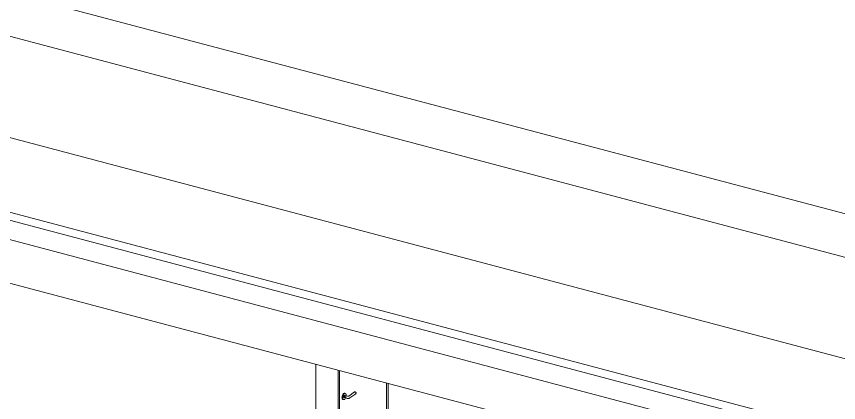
# Model space of a CAD drawing. Header units: metres. Extents: x 40 to 358, y -13 to 19.
# Drawn here: x 70.11 to 77.76, y 4.21 to 7.8 of the extents above; entities that cross this region are included whole.
import ezdxf

# ---------------------------------------------------------------- set-up
doc = ezdxf.new("R2010")
doc.units = ezdxf.units.M
for name, color, linetype, lineweight in [('A-MURO', 113, 'Continuous', 9), ('A-PISO', 51, 'Continuous', 9), ('A-PUER', 31, 'Continuous', 5), ('A-PUER-MARC', 31, 'Continuous', 5)]:
    doc.layers.add(name, color=color, linetype=linetype, lineweight=lineweight)

# ---------------------------------------------------------------- blocks, each defined once
blk = doc.blocks.new('Puerta-Batiente-HojaLisa - 900x2200-1042033-Axonometria')
at = {"layer": 'A-PUER'}
for p, q in [((73.1198, 4.5067), (73.1198, 3.3845)), ((73.5567, 3.7004), (73.5567, 4.391)), ((73.1198, 3.3845), (73.5567, 3.7004))]:
    blk.add_line(p, q, dxfattribs=at)
at = {"layer": 'A-PUER-MARC'}
for p, q in [((73.1053, 4.5105), (73.1053, 3.374)), ((73.1198, 3.3845), (73.1198, 4.5067)), ((73.5567, 4.391), (73.5567, 3.7004)), ((73.5712, 3.7109), (73.5712, 4.3872)), ((73.5712, 3.7109), (73.5567, 3.7004)), ((73.1053, 3.374), (73.1198, 3.3845))]:
    blk.add_line(p, q, dxfattribs=at)
blk = doc.blocks.new('Manija-Horizontal-SinCerradura - 120-1041476-Axonometria')
at = {"layer": 'A-PUER'}
for p, q in [((73.1716, 4.2929), (73.1647, 4.2947)), ((73.2587, 4.3067), (73.2043, 4.2674)), ((73.216, 4.2512), (73.2704, 4.2905)), ((73.1494, 4.2367), (73.1562, 4.2349)), ((73.1613, 4.2542), (73.187, 4.2474)), ((73.1921, 4.2668), (73.1664, 4.2736))]:
    blk.add_line(p, q, dxfattribs=at)
for points in [[(73.1415, 4.2545, 0), (73.142, 4.2618, 0), (73.1436, 4.2695, 0), (73.1461, 4.2768, 0), (73.1493, 4.2835, 0), (73.153, 4.2889, 0), (73.157, 4.2927, 0), (73.1611, 4.2947, 0), (73.1648, 4.2947, 0), (73.168, 4.2927, 0)], [(73.1794, 4.2751, 0), (73.1789, 4.2817, 0), (73.1773, 4.2871, 0), (73.1749, 4.2909, 0), (73.1717, 4.2929, 0), (73.1679, 4.2929, 0), (73.1639, 4.2909, 0), (73.1599, 4.287, 0), (73.1561, 4.2816, 0), (73.1529, 4.275, 0), (73.1504, 4.2677, 0), (73.1489, 4.26, 0), (73.1484, 4.2527, 0)], [(73.2562, 4.3031, 0), (73.2571, 4.3051, 0), (73.2585, 4.3066, 0), (73.2602, 4.3075, 0), (73.2623, 4.3079, 0), (73.2645, 4.3076, 0), (73.2667, 4.3067, 0), (73.2688, 4.3053, 0), (73.2706, 4.3034, 0), (73.2719, 4.3012, 0), (73.2728, 4.2988, 0), (73.2731, 4.2964, 0)], [(73.2731, 4.2964, 0), (73.2728, 4.2941, 0), (73.2719, 4.2922, 0), (73.2706, 4.2907, 0), (73.2688, 4.2897, 0), (73.2667, 4.2893, 0), (73.2645, 4.2896, 0)], [(73.153, 4.2367, 0), (73.1493, 4.2367, 0), (73.1461, 4.2387, 0), (73.1436, 4.2425, 0), (73.142, 4.2479, 0), (73.1415, 4.2545, 0)], [(73.1484, 4.2527, 0), (73.1489, 4.2461, 0), (73.1504, 4.2407, 0), (73.1529, 4.2369, 0), (73.1561, 4.2349, 0)], [(73.1562, 4.2349, 0), (73.1599, 4.2349, 0), (73.1639, 4.2369, 0), (73.1679, 4.2407, 0), (73.1717, 4.2461, 0), (73.1749, 4.2528, 0), (73.1773, 4.2601, 0), (73.1789, 4.2678, 0), (73.1794, 4.2751, 0)], [(73.1587, 4.2602, 0), (73.1589, 4.2626, 0), (73.1594, 4.2652, 0), (73.1602, 4.2676, 0), (73.1613, 4.2698, 0), (73.1626, 4.2716, 0), (73.1639, 4.2729, 0), (73.1652, 4.2736, 0), (73.1665, 4.2736, 0), (73.1676, 4.2729, 0), (73.1684, 4.2716, 0), (73.1689, 4.2698, 0), (73.1691, 4.2676, 0)], [(73.1691, 4.2676, 0), (73.1689, 4.2652, 0), (73.1684, 4.2626, 0), (73.1676, 4.2602, 0), (73.1665, 4.258, 0), (73.1652, 4.2562, 0), (73.1639, 4.2549, 0), (73.1626, 4.2542, 0), (73.1613, 4.2542, 0), (73.1602, 4.2549, 0), (73.1594, 4.2562, 0), (73.1589, 4.258, 0), (73.1587, 4.2602, 0)], [(73.216, 4.2512, 0), (73.2154, 4.2508, 0), (73.2147, 4.2503, 0), (73.214, 4.2499, 0), (73.2133, 4.2496, 0), (73.2127, 4.2492, 0), (73.212, 4.2489, 0), (73.2113, 4.2486, 0), (73.2106, 4.2484, 0), (73.2099, 4.2481, 0), (73.2091, 4.2479, 0), (73.2084, 4.2476, 0), (73.2077, 4.2474, 0), (73.207, 4.2473, 0), (73.2062, 4.2471, 0), (73.2055, 4.2469, 0), (73.2047, 4.2468, 0), (73.204, 4.2467, 0), (73.2032, 4.2466, 0), (73.2025, 4.2465, 0), (73.2017, 4.2464, 0), (73.2009, 4.2463, 0), (73.2002, 4.2462, 0), (73.1994, 4.2462, 0), (73.1986, 4.2462, 0), (73.1978, 4.2462, 0), (73.1971, 4.2462, 0), (73.1963, 4.2462, 0), (73.1955, 4.2462, 0), (73.1947, 4.2462, 0), (73.194, 4.2463, 0), (73.1932, 4.2463, 0), (73.1924, 4.2464, 0), (73.1917, 4.2465, 0), (73.1909, 4.2466, 0), (73.1902, 4.2467, 0), (73.1894, 4.2469, 0), (73.1887, 4.247, 0), (73.1879, 4.2472, 0), (73.1872, 4.2474, 0), (73.187, 4.2474, 0)], [(73.2043, 4.2674, 0), (73.2043, 4.2674, 0), (73.2043, 4.2674, 0), (73.2042, 4.2674, 0), (73.2041, 4.2673, 0), (73.2039, 4.2672, 0), (73.2037, 4.2672, 0), (73.2035, 4.2671, 0), (73.2033, 4.267, 0), (73.2031, 4.2669, 0), (73.2028, 4.2668, 0), (73.2025, 4.2668, 0), (73.2022, 4.2667, 0), (73.2019, 4.2666, 0), (73.2016, 4.2665, 0), (73.2012, 4.2665, 0), (73.2008, 4.2664, 0), (73.2004, 4.2664, 0), (73.2001, 4.2663, 0), (73.1997, 4.2663, 0), (73.1992, 4.2662, 0), (73.1988, 4.2662, 0), (73.1984, 4.2662, 0), (73.198, 4.2662, 0), (73.1976, 4.2662, 0), (73.1971, 4.2662, 0), (73.1967, 4.2662, 0), (73.1963, 4.2662, 0), (73.1959, 4.2662, 0), (73.1955, 4.2662, 0), (73.1951, 4.2663, 0), (73.1947, 4.2663, 0), (73.1943, 4.2664, 0), (73.1939, 4.2664, 0), (73.1935, 4.2665, 0), (73.1932, 4.2665, 0), (73.1928, 4.2666, 0), (73.1925, 4.2667, 0), (73.1922, 4.2668, 0), (73.1921, 4.2668, 0)]]:
    blk.add_polyline3d(points, dxfattribs=at)

msp = doc.modelspace()

# ---------------------------------------------------------------- linework, layer by layer
at = {"layer": 'A-MURO'}
for p, q in [((57.8544, 9.9032), (95.5838, -0.0834)), ((59.7184, 8.7151), (88.8267, 1.0104)), ((88.53, 1.0122), (60.1321, 8.5289)), ((72.8974, 4.5655), (72.8974, 3.3191)), ((73.1053, 3.374), (73.1053, 4.5105))]:
    msp.add_line(p, q, dxfattribs=at)
at = {"layer": 'A-PISO'}
for p, q in [((44.6288, 14.7515), (89.4354, 2.8923)), ((89.4354, 2.4876), (44.6288, 14.3469)), ((60.4869, 8.2551), (88.1792, 0.9252)), ((87.39, 0.7295), (61.2852, 7.6392))]:
    msp.add_line(p, q, dxfattribs=at)

# ---------------------------------------------------------------- block references
at = {"layer": 'A-PUER'}
for name in ['Puerta-Batiente-HojaLisa - 900x2200-1042033-Axonometria', 'Manija-Horizontal-SinCerradura - 120-1041476-Axonometria']:
    msp.add_blockref(name, (0, 0), dxfattribs=at)

doc.saveas('drawing.dxf')
